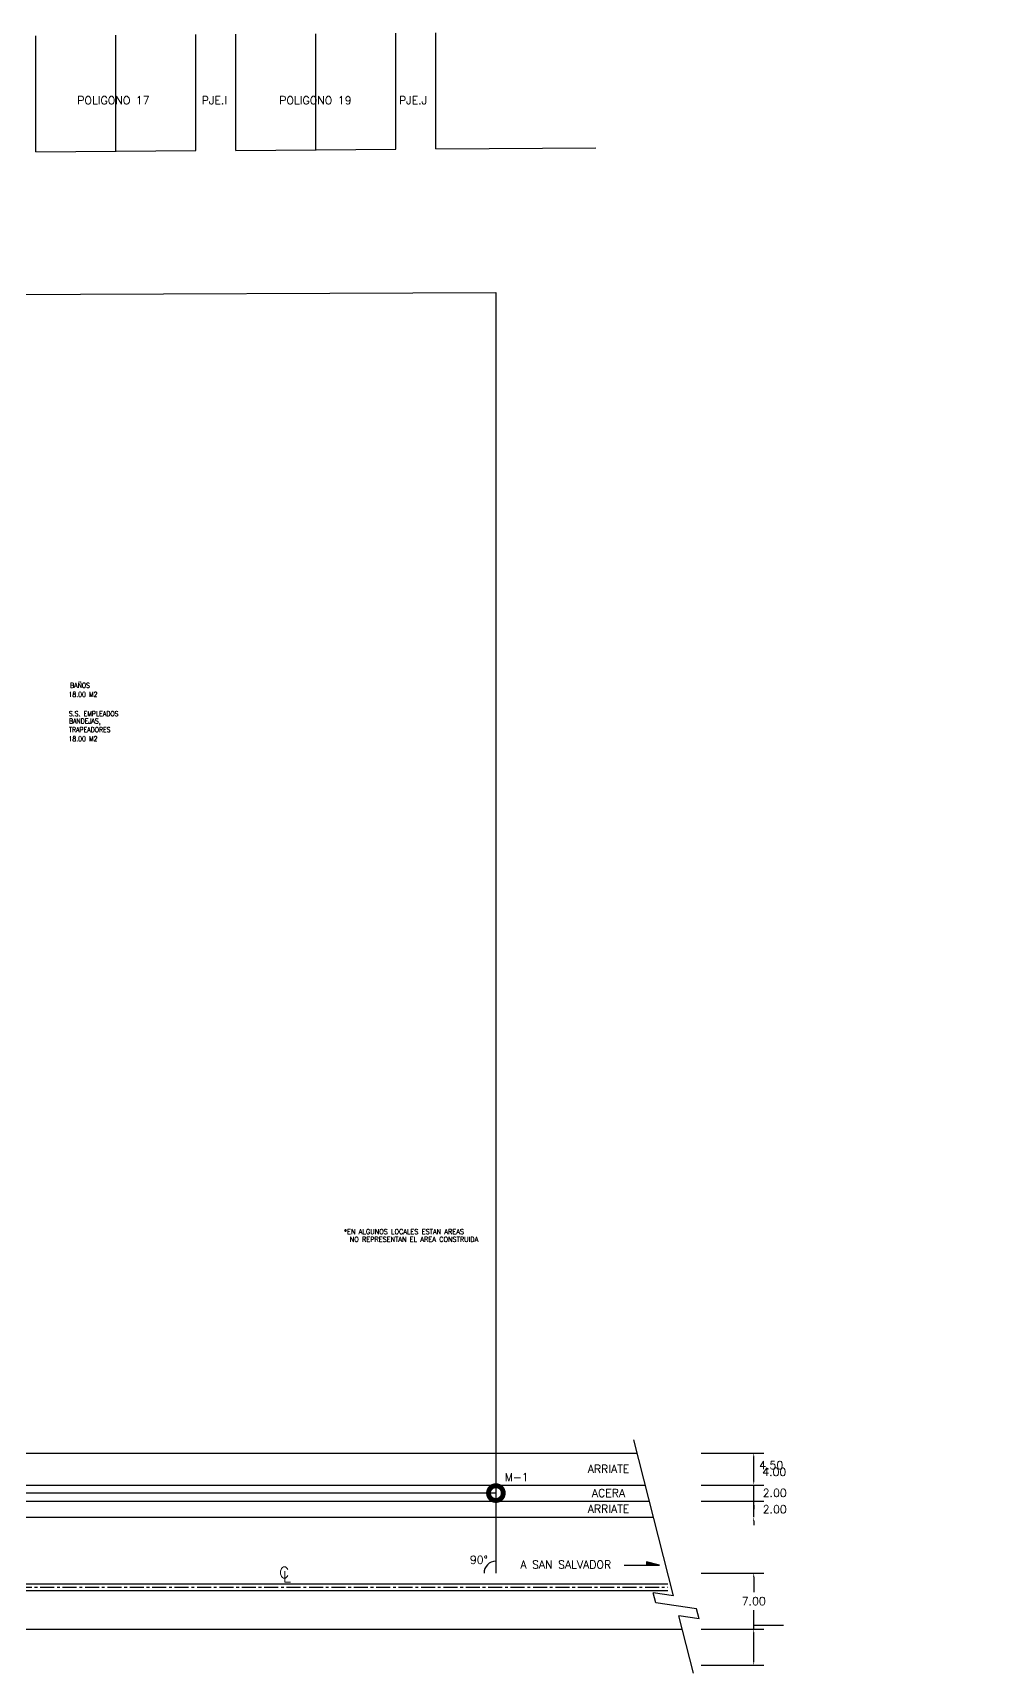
# Model space of a CAD drawing. Header units: millimetres. Extents: x 1590 to 1932, y -48 to 167.
# Drawn here: x 1813.2 to 1932, y -43.4 to 161.5 of the extents above; entities that cross this region are included whole.
import ezdxf
from ezdxf.enums import TextEntityAlignment as Align

# ---------------------------------------------------------------- set-up
doc = ezdxf.new("R2010")
doc.units = ezdxf.units.MM
doc.header["$LTSCALE"] = 0.1
doc.header["$MEASUREMENT"] = 0
doc.header["$PDMODE"] = 35
doc.header["$PDSIZE"] = 0.75
doc.linetypes.add('CENTERX2', pattern=[4, 2.5, -0.5, 0.5, -0.5])
doc.layers.get('0').update_dxf_attribs({"linetype": 'CONTINUOUS'})
doc.layers.get('DEFPOINTS').update_dxf_attribs({"linetype": 'CONTINUOUS'})
for name, color, linetype in [('CALLES', 3, 'CONTINUOUS'), ('CUADRO1', 3, 'CONTINUOUS'), ('ESQDUBIC', 2, 'CONTINUOUS'), ('PAREDES', 3, 'CONTINUOUS'), ('POLIGONOS', 3, 'CONTINUOUS'), ('TERRENO', 4, 'CONTINUOUS'), ('TEXT', 3, 'CONTINUOUS')]:
    doc.layers.add(name, color=color, linetype=linetype)
doc.styles.add('ROMAND', font='romand.shx')
doc.dimstyles.new('URBA', dxfattribs={"dimtxt": 20, "dimasz": 0.5, "dimexe": 1.25, "dimexo": 0.63, "dimgap": 0.63, "dimtad": 0, "dimtih": 1, "dimtoh": 1, "dimzin": 1, "dimdsep": 46, "dimtxsty": 'ROMAND', "dimcen": 2.5, "dimclrd": 1, "dimclre": 1, "dimclrt": 3, "dimadec": 0, "dimazin": 0, "dimtfac": 1, "dimtmove": 0, "dimatfit": 3, "dimfxl": 1, "dimtvp": 1, "dimtolj": 1, "dimtzin": 1, "dimarcsym": 0})

# ---------------------------------------------------------------- blocks, each defined once
blk = doc.blocks.new('*D23')
at = {"layer": 'DEFPOINTS', "color": 0, "linetype": 'Continuous', "transparency": 16777216}
for p in [(1896.13, -37.93), (1903.32, -37.93), (1896.13, -42.43)]:
    blk.add_point(p, dxfattribs=at)
at = {"layer": 'TERRENO', "color": 1, "linetype": 'Continuous', "lineweight": -2, "transparency": 16777216}
for p, q in [((1896.76, -37.93), (1904.57, -37.93)), ((1903.32, -37.93), (1903.32, -37.43)), ((1903.32, -37.43), (1907.04, -37.43)), ((1903.32, -41.93), (1903.32, -38.43)), ((1896.76, -42.43), (1904.57, -42.43))]:
    blk.add_line(p, q, dxfattribs=at)
at = {"layer": 'TERRENO', "color": 1, "linetype": 'Continuous', "transparency": 16777216}
for points in [[(1903.23, -38.43), (1903.4, -38.43), (1903.32, -37.93)], [(1903.23, -41.93), (1903.4, -41.93), (1903.32, -42.43)]]:
    blk.add_solid(points, dxfattribs=at)
at = {"layer": 'TERRENO', "color": 3, "linetype": 'Continuous', "transparency": 16777216, "insert": (1905.5, -17.43), "char_height": 20, "attachment_point": 5, "style": 'ROMAND'}
blk.add_mtext('\\A1;{\\H1.000;4.50}', dxfattribs=at)
blk = doc.blocks.new('*D22')
at = {"layer": 'DEFPOINTS', "color": 0, "linetype": 'Continuous', "transparency": 16777216}
for p in [(1896.13, -30.93), (1903.32, -30.93), (1896.13, -37.93)]:
    blk.add_point(p, dxfattribs=at)
at = {"layer": 'TERRENO', "color": 1, "linetype": 'Continuous', "transparency": 16777216}
for p, q in [((1896.76, -30.93), (1904.57, -30.93)), ((1903.32, -31.43), (1903.32, -33.3)), ((1903.32, -37.43), (1903.32, -35.56))]:
    blk.add_line(p, q, dxfattribs=at)
for points in [[(1903.23, -31.43), (1903.4, -31.43), (1903.32, -30.93)], [(1903.23, -37.43), (1903.4, -37.43), (1903.32, -37.93)]]:
    blk.add_solid(points, dxfattribs=at)
at = {"layer": 'TERRENO', "color": 3, "linetype": 'Continuous', "transparency": 16777216, "insert": (1903.32, -34.43), "char_height": 0.5, "attachment_point": 5, "style": 'ROMAND'}
blk.add_mtext('\\A1;{\\H1.000;7.00}', dxfattribs=at)

msp = doc.modelspace()

# ---------------------------------------------------------------- linework, layer by layer
at = {"color": 1, "linetype": 'ByBlock'}
for p, q in [((1896.763, -15.9342), (1904.5675, -15.9342)), ((1903.3175, -19.4342), (1903.3175, -16.4342)), ((1896.763, -19.9342), (1904.5675, -19.9342)), ((1903.3175, -19.4342), (1903.3175, -18.9342)), ((1903.3175, -21.9342), (1903.3175, -19.9342)), ((1896.763, -21.9342), (1904.5675, -21.9342)), ((1903.3175, -21.4342), (1903.3175, -20.9342)), ((1903.3175, -23.9342), (1903.3175, -21.9342)), ((1903.3175, -22.4342), (1903.3175, -22.9342)), ((1903.3175, -24.4342), (1903.3175, -24.9342))]:
    msp.add_line(p, q, dxfattribs=at)
for points in [[(1903.2342, -16.4342), (1903.4009, -16.4342), (1903.3175, -15.9342)], [(1903.2342, -19.4342), (1903.4009, -19.4342), (1903.3175, -19.9342)], [(1903.2342, -19.4342), (1903.4009, -19.4342), (1903.3175, -19.9342)], [(1903.2342, -21.4342), (1903.4009, -21.4342), (1903.3175, -21.9342)], [(1903.2342, -22.4342), (1903.4009, -22.4342), (1903.3175, -21.9342)], [(1903.2342, -24.4342), (1903.4009, -24.4342), (1903.3175, -23.9342)]]:
    msp.add_solid(points, dxfattribs=at)
at = {"layer": 'CALLES', "color": 2, "linetype": 'Continuous'}
for p, q in [((1893.311, -33.7775), (1888.3213, -14.2817)), ((1871.0927, -20.9342), (1871.0927, -30.9342)), ((1751.1927, -32.2842), (1892.5833, -32.2842)), ((1751.1927, -33.0842), (1892.5833, -33.0842)), ((1891.0771, -34.6537), (1890.7571, -33.4034)), ((1893.311, -33.7775), (1890.7571, -33.4034)), ((1896.1849, -35.4018), (1891.0771, -34.6537)), ((1896.5049, -36.6521), (1893.951, -36.278)), ((1895.7826, -43.4345), (1893.951, -36.278)), ((1896.5049, -36.6521), (1896.1849, -35.4018))]:
    msp.add_line(p, q, dxfattribs=at)
at = {"layer": 'CALLES'}
msp.add_line((1781.0927, -15.9342), (1888.7443, -15.9342), dxfattribs=at)
at = {"layer": 'CALLES', "linetype": 'Continuous'}
for p, q in [((1780.2994, -19.9342), (1889.768, -19.9342)), ((1780.2994, -21.9342), (1890.2799, -21.9342)), ((1707.7339, -37.9342), (1894.3748, -37.9342))]:
    msp.add_line(p, q, dxfattribs=at)
at = {"layer": 'CALLES', "color": 4, "linetype": 'Continuous'}
msp.add_line((1707.7339, -23.9342), (1890.7917, -23.9342), dxfattribs=at)
at = {"layer": 'CALLES', "linetype": 'Continuous'}
msp.add_arc((1871.0927, -30.9342), 1.4805, 90, 180, dxfattribs=at)
at = {"layer": 'DEFPOINTS', "color": 0, "linetype": 'ByBlock'}
for p in [(1888.0927, -15.9342), (1903.3175, -15.9342), (1888.0927, -19.9342), (1888.0927, -19.9342), (1903.3175, -19.9342), (1888.0927, -21.9342), (1888.0927, -21.9342), (1903.3175, -21.9342), (1888.0927, -23.9342)]:
    msp.add_point(p, dxfattribs=at)
at = {"layer": 'ESQDUBIC', "linetype": 'Continuous'}
for p, q in [((1887.1155, -29.9322), (1891.554, -29.9322)), ((1891.554, -29.9322), (1889.912, -29.5223)), ((1889.912, -29.5223), (1889.912, -29.9322))]:
    msp.add_line(p, q, dxfattribs=at)
msp.add_solid([(1891.554, -29.9322), (1889.912, -29.5223), (1889.912, -29.9322)], dxfattribs=at)
at = {"layer": 'PAREDES', "color": 1, "linetype": 'CENTERX2', "ltscale": 7}
msp.add_line((1707.7339, -32.6842), (1892.5833, -32.6842), dxfattribs=at)
at = {"layer": 'POLIGONOS', "linetype": 'Continuous'}
for p, q in [((1813.5927, 146.64), (1813.5927, 161.1404)), ((1833.5927, 146.7882), (1833.5927, 161.2886)), ((1838.5927, 146.8253), (1838.5927, 161.3257)), ((1858.5927, 146.9735), (1858.5927, 161.4739)), ((1863.5927, 147.0106), (1863.5927, 161.511)), ((1813.5927, 146.64), (1833.5927, 146.7882)), ((1838.5927, 146.8253), (1858.5927, 146.9735)), ((1863.5927, 147.0106), (1883.5927, 147.1588))]:
    msp.add_line(p, q, dxfattribs=at)
at = {"layer": 'POLIGONOS', "color": 2, "linetype": 'Continuous'}
for p, q in [((1823.5927, 146.64), (1823.5927, 161.2145)), ((1848.5927, 146.8253), (1848.5927, 161.3998))]:
    msp.add_line(p, q, dxfattribs=at)
at = {"layer": 'TERRENO', "color": 5, "linetype": 'Continuous'}
for p, q in [((1776.0202, 128.6965), (1871.0778, 129.0671)), ((1871.0778, 129.0671), (1871.0927, -20.9342)), ((1871.0927, -20.9342), (1781.0927, -20.9342))]:
    msp.add_line(p, q, dxfattribs=at)
at = {"layer": 'TERRENO', "color": 3, "linetype": 'CENTERX2', "ltscale": 2, "const_width": 0.6142}
msp.add_lwpolyline([(1870.1714, -20.9342, 1), (1872.014, -20.9342, 1)], format="xyb", close=True, dxfattribs=at)

# ---------------------------------------------------------------- texts
at = {"color": 3, "linetype": 'ByBlock', "char_height": 0.2, "attachment_point": 4, "style": 'ROMAND'}
for s, insert in [('\\A1;{\\H1.000;4.00}\\P', (1904.3894, -18.2924)), ('{\\H1.000;2.00}', (1904.4429, -20.9143)), ('{\\H1.000;2.00}', (1904.4429, -22.9564))]:
    msp.add_mtext(s, dxfattribs=dict(at, insert=insert))
at = {"layer": 'CUADRO1', "style": 'ROMAND'}
for s, p in [('*EN ALGUNOS LOCALES ESTAN AREAS', (1859.596, 11.4333)), ('NO REPRESENTAN EL AREA CONSTRUIDA', (1860.8578, 10.4731))]:
    msp.add_text(s, height=0.595857, dxfattribs=at).set_placement(p, align=Align.CENTER)
at = {"layer": 'POLIGONOS', "style": 'ROMAND'}
for s, p in [('POLIGONO 17', (1823.2838, 152.5759)), ('PJE.I', (1835.9116, 152.5759)), ('POLIGONO 19', (1848.5284, 152.5759)), ('PJE.J', (1860.7354, 152.5759))]:
    msp.add_text(s, height=1, dxfattribs=at).set_placement(p, align=Align.CENTER)
at = {"layer": 'TEXT', "style": 'ROMAND', "width": 0.9}
for s, p in [('BAÑOS', (1817.8667, 79.6649)), ('18.00 M2', (1817.6749, 78.533)), ('S.S. EMPLEADOS', (1817.7222, 76.1269)), ('TRAPEADORES', (1817.7222, 74.1272)), ('BANDEJAS, ', (1817.7222, 75.204)), ('18.00 M2', (1817.6749, 72.9952))]:
    msp.add_text(s, height=0.625, dxfattribs=at).set_placement(p)
at = {"layer": 'TEXT', "color": 4, "style": 'ROMAND'}
msp.add_text('M-1', height=1, dxfattribs=at).set_placement((1872.1955, -19.4403))
at = {"layer": 'TEXT', "style": 'ROMAND'}
for s, height, p in [('ARRIATE', 1, (1885.1704, -18.4177)), ('ACERA', 1, (1885.1704, -21.4263)), ('ARRIATE', 1, (1885.1704, -23.4035)), ('C', 1.4, (1844.6251, -31.5554)), ('L', 1.4, (1844.9673, -32.0679)), ('A SAN SALVADOR', 1, (1879.8273, -30.3663))]:
    msp.add_text(s, height=height, dxfattribs=at).set_placement(p, align=Align.CENTER)
msp.add_text('90%%D', height=1, dxfattribs=at).set_placement((1867.8486, -29.7745))

# ---------------------------------------------------------------- dimensions: what is measured, and where the dimension line sits
at = {"layer": 'TERRENO', "linetype": 'Continuous'}
dim = msp.add_linear_dim(base=(1903.3175, -37.9342), p1=(1896.133, -42.4342), p2=(1896.133, -37.9342), angle=90, text='{\\H1.000;4.50}', dimstyle='URBA', dxfattribs=at)
dim.commit()
dim.dimension.update_dxf_attribs({"geometry": '*D23', "text_midpoint": (1905.4951, -17.4342)})
dim = msp.add_linear_dim(base=(1903.3175, -30.9342), p1=(1896.133, -37.9342), p2=(1896.133, -30.9342), angle=90, text='{\\H1.000;7.00}', dimstyle='URBA', override={"dimtxt": 0.5, "dimse1": 1, "dimtmove": 1}, dxfattribs=at)
dim.commit()
dim.dimension.update_dxf_attribs({"geometry": '*D22', "text_midpoint": (1903.3175, -34.4342)})

doc.saveas('drawing.dxf')
